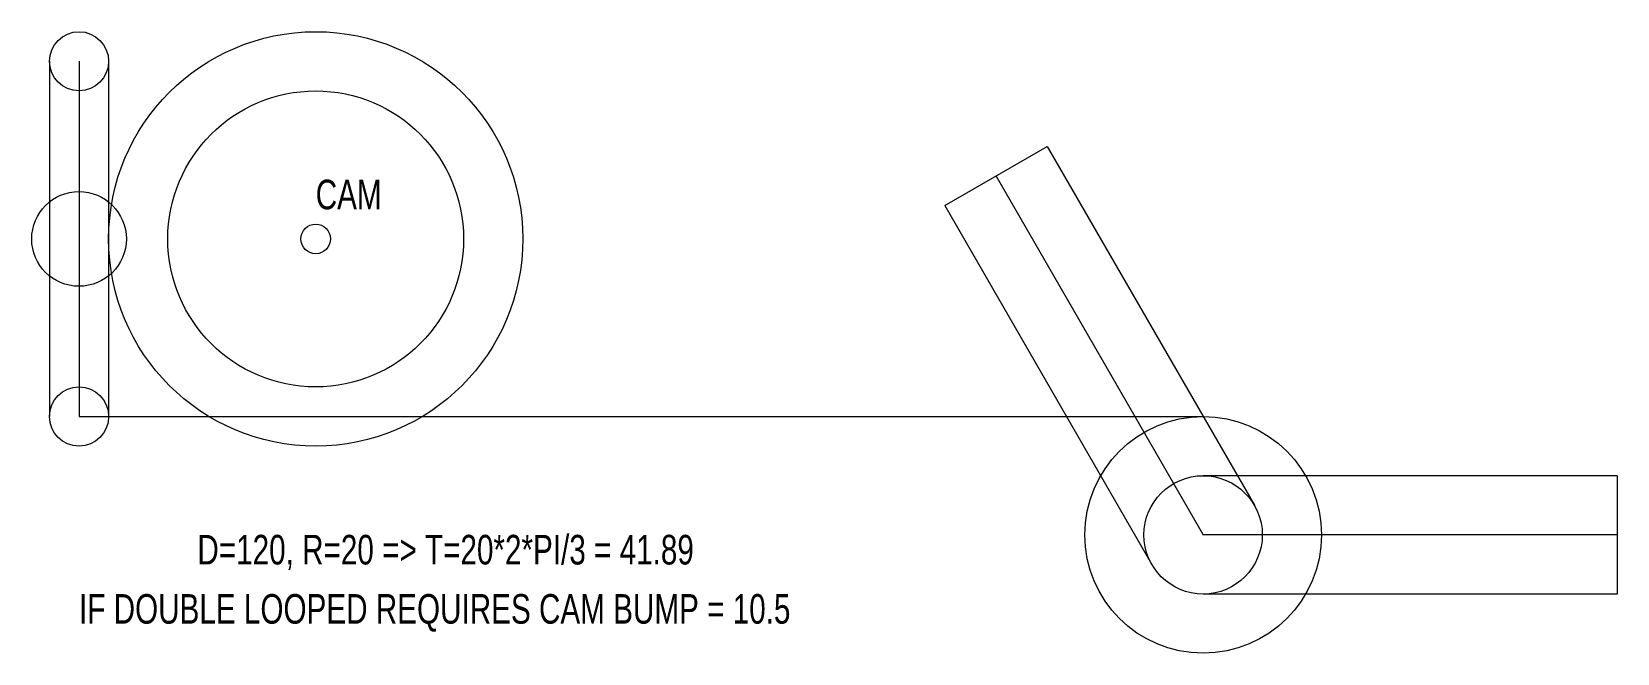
# Model space of a CAD drawing. Header units: millimetres. Extents: x -18 to 250, y 0 to 105.
import ezdxf

# ---------------------------------------------------------------- set-up
doc = ezdxf.new("R2010")
doc.units = ezdxf.units.MM
doc.layers.get('0').update_dxf_attribs({"linetype": 'CONTINUOUS', "lineweight": 0})
doc.styles.get("Standard").update_dxf_attribs({"font": 'txt', "width": 0.75})

msp = doc.modelspace()

# ---------------------------------------------------------------- linework, layer by layer
for p, q in [((-15, 100), (-15, 40)), ((-10, 100), (-10, 40)), ((-5, 100), (-5, 40)), ((136.34, 75.62), (153.66, 85.62)), ((153.66, 85.62), (188.66, 25)), ((145, 80.62), (180, 20)), ((136.34, 75.62), (171.34, 15)), ((-10, 40), (180, 40)), ((250, 30), (180, 30)), ((250, 30), (250, 10)), ((250, 20), (180, 20)), ((250, 10), (180, 10))]:
    msp.add_line(p, q)
for centre, radius in [((-10, 100), 5), ((30, 70), 35), ((30, 70), 25), ((-10, 70), 8), ((30, 70), 2.5), ((-10, 40), 5), ((180, 20), 20), ((180, 20), 10), ((180, 20), 10)]:
    msp.add_circle(centre, radius)

# ---------------------------------------------------------------- texts
at = {"char_height": 5, "width": 100, "attachment_point": 1}
for s, insert in [('CAM', (30, 80)), ('D=120,\\~R=20\\~=>\\~T=20*2*PI/3\\~=\\~41.89', (10, 20)), ('IF\\~DOUBLE\\~LOOPED\\~REQUIRES\\~CAM\\~BUMP\\~=\\~10.5', (-10, 10))]:
    msp.add_mtext(s, dxfattribs=dict(at, insert=insert))

doc.saveas('drawing.dxf')
